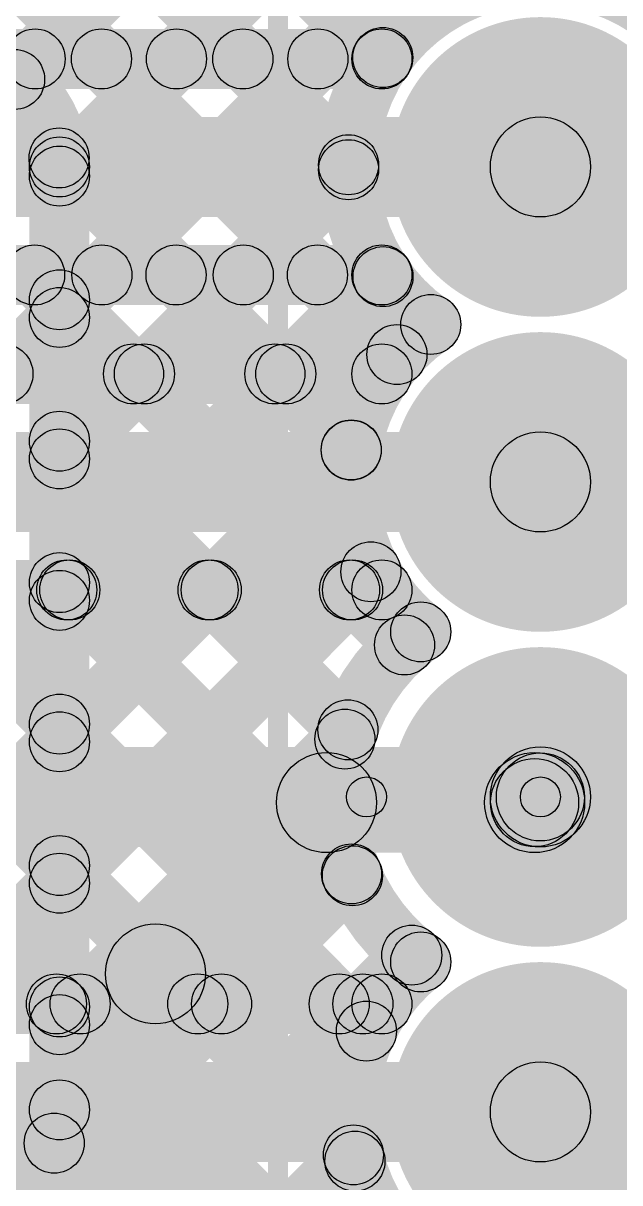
# Model space of a CAD drawing. Header units: millimetres. Extents: x 0 to 212, y 0 to 213.
# Drawn here: x 1.0919 to 1.2411, y 0.4358 to 0.7256 of the extents above; entities that cross this region are included whole.
import ezdxf

# ---------------------------------------------------------------- set-up
doc = ezdxf.new("R2010")
doc.units = ezdxf.units.MM
doc.header["$MEASUREMENT"] = 0
for name, color, linetype in [('BottomLayer', 5, 'Continuous'), ('BottomSolder', 6, 'Continuous'), ('PadHoleLayer', 156, 'Continuous'), ('TopLayer', 1, 'Continuous'), ('TopOverlay', 2, 'Continuous'), ('TopSolder', 216, 'Continuous')]:
    doc.layers.add(name, color=color, linetype=linetype)

# ---------------------------------------------------------------- blocks, each defined once
blk = doc.blocks.new('X2026WV_2_06A_N0SN_9')
at = {"layer": 'BottomLayer'}
h = blk.add_hatch(color=5, dxfattribs=at)
edge = h.paths.add_edge_path()
edge.add_arc((-0.23622, 0.07874), 0.03346, 0, 360)
h = blk.add_hatch(color=5, dxfattribs=at)
edge = h.paths.add_edge_path()
edge.add_arc((-0.15748, 0.07874), 0.03346, 0, 360)
h = blk.add_hatch(color=5, dxfattribs=at)
edge = h.paths.add_edge_path()
edge.add_arc((-0.07874, 0.07874), 0.03346, 0, 360)
h = blk.add_hatch(color=5, dxfattribs=at)
edge = h.paths.add_edge_path()
edge.add_arc((0, 0.07874), 0.03346, 0, 360)
at = {"layer": 'BottomSolder'}
h = blk.add_hatch(color=6, dxfattribs=at)
edge = h.paths.add_edge_path()
edge.add_arc((-0.23622, 0.07874), 0.03746, 0, 360)
h = blk.add_hatch(color=6, dxfattribs=at)
edge = h.paths.add_edge_path()
edge.add_arc((-0.15748, 0.07874), 0.03746, 0, 360)
h = blk.add_hatch(color=6, dxfattribs=at)
edge = h.paths.add_edge_path()
edge.add_arc((-0.07874, 0.07874), 0.03746, 0, 360)
h = blk.add_hatch(color=6, dxfattribs=at)
edge = h.paths.add_edge_path()
edge.add_arc((0, 0.07874), 0.03746, 0, 360)
at = {"layer": 'PadHoleLayer'}
h = blk.add_hatch(color=156, dxfattribs=at)
edge = h.paths.add_edge_path()
edge.add_arc((-0.23622, 0.07874), 0.01969, 0, 360)
h = blk.add_hatch(color=156, dxfattribs=at)
edge = h.paths.add_edge_path()
edge.add_arc((-0.15748, 0.07874), 0.01969, 0, 360)
h = blk.add_hatch(color=156, dxfattribs=at)
edge = h.paths.add_edge_path()
edge.add_arc((-0.07874, 0.07874), 0.01969, 0, 360)
h = blk.add_hatch(color=156, dxfattribs=at)
edge = h.paths.add_edge_path()
edge.add_arc((0, 0.07874), 0.01969, 0, 360)
at = {"layer": 'TopLayer'}
h = blk.add_hatch(color=1, dxfattribs=at)
edge = h.paths.add_edge_path()
edge.add_arc((-0.23622, 0.07874), 0.03346, 0, 360)
h = blk.add_hatch(color=1, dxfattribs=at)
edge = h.paths.add_edge_path()
edge.add_arc((-0.15748, 0.07874), 0.03346, 0, 360)
h = blk.add_hatch(color=1, dxfattribs=at)
edge = h.paths.add_edge_path()
edge.add_arc((-0.07874, 0.07874), 0.03346, 0, 360)
h = blk.add_hatch(color=1, dxfattribs=at)
edge = h.paths.add_edge_path()
edge.add_arc((0, 0.07874), 0.03346, 0, 360)
at = {"layer": 'TopOverlay'}
blk.add_hatch(color=2, dxfattribs=at).paths.add_polyline_path([(-0.51181, 0.14187), (-0.51181, 0.14687), (0.11811, 0.14687), (0.11811, 0.14187)])
at = {"layer": 'TopSolder'}
h = blk.add_hatch(color=216, dxfattribs=at)
edge = h.paths.add_edge_path()
edge.add_arc((-0.23622, 0.07874), 0.03746, 0, 360)
h = blk.add_hatch(color=216, dxfattribs=at)
edge = h.paths.add_edge_path()
edge.add_arc((-0.15748, 0.07874), 0.03746, 0, 360)
h = blk.add_hatch(color=216, dxfattribs=at)
edge = h.paths.add_edge_path()
edge.add_arc((-0.07874, 0.07874), 0.03746, 0, 360)
h = blk.add_hatch(color=216, dxfattribs=at)
edge = h.paths.add_edge_path()
edge.add_arc((0, 0.07874), 0.03746, 0, 360)

msp = doc.modelspace()

# ---------------------------------------------------------------- hatches: boundary and pattern name
at = {"layer": 'BottomLayer'}
for points in [[(1.10022, 0.7114), (1.08961, 0.722), (1.6887, 1.32109), (1.6993, 1.31048)], [(1.13557, 0.7114), (1.12497, 0.722), (1.6887, 1.28574), (1.6993, 1.27513)], [(1.17093, 0.7114), (1.16032, 0.722), (1.6887, 1.25038), (1.6993, 1.23977)], [(0.72875, 1.15956), (0.73935, 1.17017), (1.18716, 0.72236), (1.17656, 0.71175)], [(0.71107, 1.14189), (0.72168, 1.15249), (1.15217, 0.722), (1.14156, 0.7114)], [(0.69339, 1.12421), (0.704, 1.13482), (1.11681, 0.722), (1.1062, 0.7114)], [(1.074, 0.7092), (1.074, 0.7242), (1.18162, 0.7242), (1.18162, 0.7092)], [(1.074, 0.6772), (1.074, 0.7022), (1.22126, 0.7022), (1.22126, 0.6772)], [(1.074, 0.6552), (1.074, 0.6702), (1.18162, 0.6702), (1.18162, 0.6552)], [(1.09219, 0.63266), (1.08158, 0.64326), (1.10632, 0.668), (1.11693, 0.6574)], [(1.08949, 0.6574), (1.1001, 0.668), (1.12484, 0.64326), (1.11423, 0.63266)], [(1.12754, 0.63266), (1.11694, 0.64326), (1.14168, 0.668), (1.15228, 0.6574)], [(1.12485, 0.6574), (1.13545, 0.668), (1.16019, 0.64326), (1.14959, 0.63266)], [(1.1629, 0.63266), (1.15229, 0.64326), (1.17661, 0.66758), (1.18721, 0.65697)], [(1.1602, 0.6574), (1.17081, 0.668), (1.1907, 0.64811), (1.18009, 0.63751)], [(0.475, 0.63046), (0.475, 0.64546), (1.18162, 0.64546), (1.18162, 0.63046)], [(0.475, 0.59846), (0.475, 0.62346), (1.22126, 0.62346), (1.22126, 0.59846)], [(0.475, 0.57646), (0.475, 0.59146), (1.18162, 0.59146), (1.18162, 0.57646)], [(0.99146, 0.57866), (1.00206, 0.58926), (1.10554, 0.48578), (1.09494, 0.47518)], [(1.00542, 0.47518), (0.99481, 0.48578), (1.09829, 0.58926), (1.1089, 0.57866)], [(1.02681, 0.57866), (1.03742, 0.58926), (1.1409, 0.48578), (1.13029, 0.47518)], [(1.04077, 0.47518), (1.03017, 0.48578), (1.13365, 0.58926), (1.14425, 0.57866)], [(1.06217, 0.57866), (1.07277, 0.58926), (1.17625, 0.48578), (1.16565, 0.47518)], [(1.07613, 0.47518), (1.06552, 0.48578), (1.169, 0.58926), (1.17961, 0.57866)], [(1.09752, 0.57866), (1.10813, 0.58926), (1.17955, 0.51784), (1.16895, 0.50723)], [(1.13288, 0.57866), (1.14348, 0.58926), (1.17844, 0.55431), (1.16783, 0.5437)], [(1.16823, 0.57866), (1.17884, 0.58926), (1.19259, 0.57551), (1.18198, 0.56491)], [(1.11148, 0.47518), (1.10088, 0.48578), (1.16709, 0.552), (1.1777, 0.54139)], [(0.47478, 0.51972), (0.47478, 0.54472), (1.22126, 0.54472), (1.22126, 0.51972)], [(1.1778, 0.52722), (1.1778, 0.53722), (1.22126, 0.53722), (1.22126, 0.52722)], [(1.14684, 0.47518), (1.13623, 0.48578), (1.16875, 0.51831), (1.17936, 0.5077)], [(1.18219, 0.47518), (1.17159, 0.48578), (1.18379, 0.49799), (1.1944, 0.48738)], [(0.48748, 0.47298), (0.48748, 0.48798), (1.18162, 0.48798), (1.18162, 0.47298)], [(0.48748, 0.44098), (0.48748, 0.46598), (1.22126, 0.46598), (1.22126, 0.44098)]]:
    msp.add_hatch(color=5, dxfattribs=at).paths.add_polyline_path(points)
h = msp.add_hatch(color=5, dxfattribs=at)
edge = h.paths.add_edge_path()
edge.add_arc((1.09491, 0.7167), 0.0075, 0, 360)
h = msp.add_hatch(color=5, dxfattribs=at)
edge = h.paths.add_edge_path()
edge.add_arc((1.11151, 0.7167), 0.0075, 0, 360)
h = msp.add_hatch(color=5, dxfattribs=at)
edge = h.paths.add_edge_path()
edge.add_arc((1.13027, 0.7167), 0.0075, 0, 360)
h = msp.add_hatch(color=5, dxfattribs=at)
edge = h.paths.add_edge_path()
edge.add_arc((1.14686, 0.7167), 0.0075, 0, 360)
h = msp.add_hatch(color=5, dxfattribs=at)
edge = h.paths.add_edge_path()
edge.add_arc((1.16562, 0.7167), 0.0075, 0, 360)
h = msp.add_hatch(color=5, dxfattribs=at)
edge = h.paths.add_edge_path()
edge.add_arc((1.18162, 0.7167), 0.0075, 0, 360)
h = msp.add_hatch(color=5, dxfattribs=at)
edge = h.paths.add_edge_path()
edge.add_arc((1.18162, 0.7167), 0.0075, 0, 360)
h = msp.add_hatch(color=5, dxfattribs=at)
edge = h.paths.add_edge_path()
edge.add_arc((1.18186, 0.71706), 0.0075, 0, 360)
h = msp.add_hatch(color=5, dxfattribs=at)
edge = h.paths.add_edge_path()
edge.add_arc((1.22126, 0.6897), 0.0125, 0, 360)
h = msp.add_hatch(color=5, dxfattribs=at)
edge = h.paths.add_edge_path()
edge.add_arc((1.0948, 0.6627), 0.0075, 0, 360)
h = msp.add_hatch(color=5, dxfattribs=at)
edge = h.paths.add_edge_path()
edge.add_arc((1.11162, 0.6627), 0.0075, 0, 360)
h = msp.add_hatch(color=5, dxfattribs=at)
edge = h.paths.add_edge_path()
edge.add_arc((1.13015, 0.6627), 0.0075, 0, 360)
h = msp.add_hatch(color=5, dxfattribs=at)
edge = h.paths.add_edge_path()
edge.add_arc((1.14698, 0.6627), 0.0075, 0, 360)
h = msp.add_hatch(color=5, dxfattribs=at)
edge = h.paths.add_edge_path()
edge.add_arc((1.16551, 0.6627), 0.0075, 0, 360)
h = msp.add_hatch(color=5, dxfattribs=at)
edge = h.paths.add_edge_path()
edge.add_arc((1.18162, 0.6627), 0.0075, 0, 360)
h = msp.add_hatch(color=5, dxfattribs=at)
edge = h.paths.add_edge_path()
edge.add_arc((1.18162, 0.6627), 0.0075, 0, 360)
h = msp.add_hatch(color=5, dxfattribs=at)
edge = h.paths.add_edge_path()
edge.add_arc((1.18191, 0.66228), 0.0075, 0, 360)
h = msp.add_hatch(color=5, dxfattribs=at)
edge = h.paths.add_edge_path()
edge.add_arc((1.19386, 0.65033), 0.0075, 0, 360)
h = msp.add_hatch(color=5, dxfattribs=at)
edge = h.paths.add_edge_path()
edge.add_arc((1.19386, 0.65033), 0.0075, 0, 360)
h = msp.add_hatch(color=5, dxfattribs=at)
edge = h.paths.add_edge_path()
edge.add_arc((1.1854, 0.64281), 0.0075, 0, 360)
h = msp.add_hatch(color=5, dxfattribs=at)
edge = h.paths.add_edge_path()
edge.add_arc((1.08688, 0.63796), 0.0075, 0, 360)
h = msp.add_hatch(color=5, dxfattribs=at)
edge = h.paths.add_edge_path()
edge.add_arc((1.11954, 0.63796), 0.0075, 0, 360)
h = msp.add_hatch(color=5, dxfattribs=at)
edge = h.paths.add_edge_path()
edge.add_arc((1.12224, 0.63796), 0.0075, 0, 360)
h = msp.add_hatch(color=5, dxfattribs=at)
edge = h.paths.add_edge_path()
edge.add_arc((1.15489, 0.63796), 0.0075, 0, 360)
h = msp.add_hatch(color=5, dxfattribs=at)
edge = h.paths.add_edge_path()
edge.add_arc((1.15759, 0.63796), 0.0075, 0, 360)
h = msp.add_hatch(color=5, dxfattribs=at)
edge = h.paths.add_edge_path()
edge.add_arc((1.18162, 0.63796), 0.0075, 0, 360)
h = msp.add_hatch(color=5, dxfattribs=at)
edge = h.paths.add_edge_path()
edge.add_arc((1.18162, 0.63796), 0.0075, 0, 360)
h = msp.add_hatch(color=5, dxfattribs=at)
edge = h.paths.add_edge_path()
edge.add_arc((1.22126, 0.61096), 0.0125, 0, 360)
h = msp.add_hatch(color=5, dxfattribs=at)
edge = h.paths.add_edge_path()
edge.add_arc((1.10283, 0.58396), 0.0075, 0, 360)
h = msp.add_hatch(color=5, dxfattribs=at)
edge = h.paths.add_edge_path()
edge.add_arc((1.10359, 0.58396), 0.0075, 0, 360)
h = msp.add_hatch(color=5, dxfattribs=at)
edge = h.paths.add_edge_path()
edge.add_arc((1.13818, 0.58396), 0.0075, 0, 360)
h = msp.add_hatch(color=5, dxfattribs=at)
edge = h.paths.add_edge_path()
edge.add_arc((1.13895, 0.58396), 0.0075, 0, 360)
h = msp.add_hatch(color=5, dxfattribs=at)
edge = h.paths.add_edge_path()
edge.add_arc((1.17354, 0.58396), 0.0075, 0, 360)
h = msp.add_hatch(color=5, dxfattribs=at)
edge = h.paths.add_edge_path()
edge.add_arc((1.17431, 0.58396), 0.0075, 0, 360)
h = msp.add_hatch(color=5, dxfattribs=at)
edge = h.paths.add_edge_path()
edge.add_arc((1.18162, 0.58396), 0.0075, 0, 360)
h = msp.add_hatch(color=5, dxfattribs=at)
edge = h.paths.add_edge_path()
edge.add_arc((1.18162, 0.58396), 0.0075, 0, 360)
h = msp.add_hatch(color=5, dxfattribs=at)
edge = h.paths.add_edge_path()
edge.add_arc((1.19134, 0.57348), 0.0075, 0, 360)
h = msp.add_hatch(color=5, dxfattribs=at)
edge = h.paths.add_edge_path()
edge.add_arc((1.19134, 0.57348), 0.0075, 0, 360)
h = msp.add_hatch(color=5, dxfattribs=at)
edge = h.paths.add_edge_path()
edge.add_arc((1.18729, 0.57021), 0.0075, 0, 360)
h = msp.add_hatch(color=5, dxfattribs=at)
edge = h.paths.add_edge_path()
edge.add_arc((1.17239, 0.54669), 0.0075, 0, 360)
h = msp.add_hatch(color=5, dxfattribs=at)
edge = h.paths.add_edge_path()
edge.add_arc((1.17314, 0.549), 0.0075, 0, 360)
h = msp.add_hatch(color=5, dxfattribs=at)
edge = h.paths.add_edge_path()
edge.add_arc((1.22126, 0.53222), 0.0125, 0, 360)
h = msp.add_hatch(color=5, dxfattribs=at)
edge = h.paths.add_edge_path()
edge.add_arc((1.1778, 0.53222), 0.005, 0, 360)
h = msp.add_hatch(color=5, dxfattribs=at)
edge = h.paths.add_edge_path()
edge.add_arc((1.22126, 0.53222), 0.005, 0, 360)
h = msp.add_hatch(color=5, dxfattribs=at)
edge = h.paths.add_edge_path()
edge.add_arc((1.17406, 0.513), 0.0075, 0, 360)
h = msp.add_hatch(color=5, dxfattribs=at)
edge = h.paths.add_edge_path()
edge.add_arc((1.17425, 0.51254), 0.0075, 0, 360)
h = msp.add_hatch(color=5, dxfattribs=at)
edge = h.paths.add_edge_path()
edge.add_arc((1.1891, 0.49269), 0.0075, 0, 360)
h = msp.add_hatch(color=5, dxfattribs=at)
edge = h.paths.add_edge_path()
edge.add_arc((1.19134, 0.49097), 0.0075, 0, 360)
h = msp.add_hatch(color=5, dxfattribs=at)
edge = h.paths.add_edge_path()
edge.add_arc((1.19134, 0.49097), 0.0075, 0, 360)
h = msp.add_hatch(color=5, dxfattribs=at)
edge = h.paths.add_edge_path()
edge.add_arc((1.10024, 0.48048), 0.0075, 0, 360)
h = msp.add_hatch(color=5, dxfattribs=at)
edge = h.paths.add_edge_path()
edge.add_arc((1.10618, 0.48048), 0.0075, 0, 360)
h = msp.add_hatch(color=5, dxfattribs=at)
edge = h.paths.add_edge_path()
edge.add_arc((1.1356, 0.48048), 0.0075, 0, 360)
h = msp.add_hatch(color=5, dxfattribs=at)
edge = h.paths.add_edge_path()
edge.add_arc((1.14154, 0.48048), 0.0075, 0, 360)
h = msp.add_hatch(color=5, dxfattribs=at)
edge = h.paths.add_edge_path()
edge.add_arc((1.17095, 0.48048), 0.0075, 0, 360)
h = msp.add_hatch(color=5, dxfattribs=at)
edge = h.paths.add_edge_path()
edge.add_arc((1.17689, 0.48048), 0.0075, 0, 360)
h = msp.add_hatch(color=5, dxfattribs=at)
edge = h.paths.add_edge_path()
edge.add_arc((1.18162, 0.48048), 0.0075, 0, 360)
h = msp.add_hatch(color=5, dxfattribs=at)
edge = h.paths.add_edge_path()
edge.add_arc((1.18162, 0.48048), 0.0075, 0, 360)
h = msp.add_hatch(color=5, dxfattribs=at)
edge = h.paths.add_edge_path()
edge.add_arc((1.22126, 0.45348), 0.0125, 0, 360)
at = {"layer": 'TopLayer'}
for points in [[(0.4967, 1.39162), (0.5073, 1.40222), (1.18716, 0.72236), (1.17656, 0.71175)], [(0.4967, 1.35626), (0.5073, 1.36687), (1.1786, 0.69557), (1.168, 0.68496)], [(0.4967, 1.3209), (0.5073, 1.33151), (1.1907, 0.64811), (1.18009, 0.63751)], [(1.09511, 0.70629), (1.0845, 0.7169), (1.2677, 0.90009), (1.2783, 0.88948)], [(1.1063, 0.68213), (1.0957, 0.69274), (1.2677, 0.86474), (1.2783, 0.85413)], [(1.1063, 0.64677), (1.0957, 0.65738), (1.2677, 0.82938), (1.2783, 0.81877)], [(1.0956, 0.68664), (1.10621, 0.69725), (1.17926, 0.6242), (1.16865, 0.61359)], [(1.1063, 0.61142), (1.0957, 0.62202), (1.168, 0.69432), (1.1786, 0.68372)], [(1.1085, 0.454), (1.0935, 0.454), (1.0935, 0.6897), (1.1085, 0.6897)], [(1.1063, 0.57606), (1.0957, 0.58667), (1.17661, 0.66758), (1.18721, 0.65697)], [(1.0957, 0.65119), (1.1063, 0.6618), (1.19259, 0.57551), (1.18198, 0.56491)], [(1.0957, 0.61584), (1.1063, 0.62645), (1.17844, 0.55431), (1.16783, 0.5437)], [(1.1063, 0.54071), (1.0957, 0.55131), (1.16867, 0.62428), (1.17927, 0.61368)], [(1.1063, 0.50535), (1.0957, 0.51596), (1.17356, 0.59383), (1.18417, 0.58322)], [(1.0957, 0.58048), (1.1063, 0.59109), (1.17955, 0.51784), (1.16895, 0.50723)], [(1.0957, 0.54513), (1.1063, 0.55573), (1.18306, 0.47898), (1.17245, 0.46837)], [(1.1063, 0.47), (1.0957, 0.4806), (1.16709, 0.552), (1.1777, 0.54139)], [(1.1678, 0.5183), (1.1678, 0.5433), (1.21983, 0.5433), (1.21983, 0.5183)], [(1.13384, 0.47916), (1.11616, 0.49684), (1.15896, 0.53963), (1.17663, 0.52196)], [(1.22761, 0.52302), (1.21206, 0.53857), (1.21348, 0.54), (1.22904, 0.52444)], [(1.1778, 0.52722), (1.1778, 0.53722), (1.22126, 0.53722), (1.22126, 0.52722)], [(1.0957, 0.50977), (1.1063, 0.52038), (1.1802, 0.44648), (1.1696, 0.43587)], [(0.65618, -0.01548), (0.64557, -0.00488), (1.16875, 0.51831), (1.17936, 0.5077)], [(0.69153, -0.01548), (0.68093, -0.00488), (1.18379, 0.49799), (1.1944, 0.48738)], [(1.1375, 0.42), (1.1125, 0.42), (1.1125, 0.488), (1.1375, 0.488)], [(1.0957, 0.47442), (1.1063, 0.48502), (1.1837, 0.40762), (1.1731, 0.39702)], [(1.09438, 0.44038), (1.10499, 0.45098), (1.1756, 0.38037), (1.16499, 0.36977)], [(0.72689, -0.01548), (0.71628, -0.00488), (1.16921, 0.44805), (1.17982, 0.43744)]]:
    msp.add_hatch(color=1, dxfattribs=at).paths.add_polyline_path(points)
h = msp.add_hatch(color=1, dxfattribs=at)
edge = h.paths.add_edge_path()
edge.add_arc((1.18186, 0.71706), 0.0075, 0, 360)
h = msp.add_hatch(color=1, dxfattribs=at)
edge = h.paths.add_edge_path()
edge.add_arc((1.0898, 0.71159), 0.0075, 0, 360)
h = msp.add_hatch(color=1, dxfattribs=at)
edge = h.paths.add_edge_path()
edge.add_arc((1.10091, 0.69195), 0.0075, 0, 360)
h = msp.add_hatch(color=1, dxfattribs=at)
edge = h.paths.add_edge_path()
edge.add_arc((1.101, 0.6897), 0.0075, 0, 360)
h = msp.add_hatch(color=1, dxfattribs=at)
edge = h.paths.add_edge_path()
edge.add_arc((1.101, 0.6897), 0.0075, 0, 360)
h = msp.add_hatch(color=1, dxfattribs=at)
edge = h.paths.add_edge_path()
edge.add_arc((1.1733, 0.69026), 0.0075, 0, 360)
h = msp.add_hatch(color=1, dxfattribs=at)
edge = h.paths.add_edge_path()
edge.add_arc((1.1733, 0.68902), 0.0075, 0, 360)
h = msp.add_hatch(color=1, dxfattribs=at)
edge = h.paths.add_edge_path()
edge.add_arc((1.101, 0.68743), 0.0075, 0, 360)
h = msp.add_hatch(color=1, dxfattribs=at)
edge = h.paths.add_edge_path()
edge.add_arc((1.18191, 0.66228), 0.0075, 0, 360)
h = msp.add_hatch(color=1, dxfattribs=at)
edge = h.paths.add_edge_path()
edge.add_arc((1.101, 0.6565), 0.0075, 0, 360)
h = msp.add_hatch(color=1, dxfattribs=at)
edge = h.paths.add_edge_path()
edge.add_arc((1.101, 0.65208), 0.0075, 0, 360)
h = msp.add_hatch(color=1, dxfattribs=at)
edge = h.paths.add_edge_path()
edge.add_arc((1.19386, 0.65033), 0.0075, 0, 360)
h = msp.add_hatch(color=1, dxfattribs=at)
edge = h.paths.add_edge_path()
edge.add_arc((1.19386, 0.65033), 0.0075, 0, 360)
h = msp.add_hatch(color=1, dxfattribs=at)
edge = h.paths.add_edge_path()
edge.add_arc((1.1854, 0.64281), 0.0075, 0, 360)
h = msp.add_hatch(color=1, dxfattribs=at)
edge = h.paths.add_edge_path()
edge.add_arc((1.101, 0.62114), 0.0075, 0, 360)
h = msp.add_hatch(color=1, dxfattribs=at)
edge = h.paths.add_edge_path()
edge.add_arc((1.17396, 0.6189), 0.0075, 0, 360)
h = msp.add_hatch(color=1, dxfattribs=at)
edge = h.paths.add_edge_path()
edge.add_arc((1.17397, 0.61898), 0.0075, 0, 360)
h = msp.add_hatch(color=1, dxfattribs=at)
edge = h.paths.add_edge_path()
edge.add_arc((1.101, 0.61672), 0.0075, 0, 360)
h = msp.add_hatch(color=1, dxfattribs=at)
edge = h.paths.add_edge_path()
edge.add_arc((1.17887, 0.58852), 0.0075, 0, 360)
h = msp.add_hatch(color=1, dxfattribs=at)
edge = h.paths.add_edge_path()
edge.add_arc((1.101, 0.58579), 0.0075, 0, 360)
h = msp.add_hatch(color=1, dxfattribs=at)
edge = h.paths.add_edge_path()
edge.add_arc((1.101, 0.58137), 0.0075, 0, 360)
h = msp.add_hatch(color=1, dxfattribs=at)
edge = h.paths.add_edge_path()
edge.add_arc((1.19134, 0.57348), 0.0075, 0, 360)
h = msp.add_hatch(color=1, dxfattribs=at)
edge = h.paths.add_edge_path()
edge.add_arc((1.19134, 0.57348), 0.0075, 0, 360)
h = msp.add_hatch(color=1, dxfattribs=at)
edge = h.paths.add_edge_path()
edge.add_arc((1.18729, 0.57021), 0.0075, 0, 360)
h = msp.add_hatch(color=1, dxfattribs=at)
edge = h.paths.add_edge_path()
edge.add_arc((1.101, 0.55043), 0.0075, 0, 360)
h = msp.add_hatch(color=1, dxfattribs=at)
edge = h.paths.add_edge_path()
edge.add_arc((1.17239, 0.54669), 0.0075, 0, 360)
h = msp.add_hatch(color=1, dxfattribs=at)
edge = h.paths.add_edge_path()
edge.add_arc((1.17314, 0.549), 0.0075, 0, 360)
h = msp.add_hatch(color=1, dxfattribs=at)
edge = h.paths.add_edge_path()
edge.add_arc((1.101, 0.54601), 0.0075, 0, 360)
h = msp.add_hatch(color=1, dxfattribs=at)
edge = h.paths.add_edge_path()
edge.add_arc((1.1678, 0.5308), 0.0125, 0, 360)
h = msp.add_hatch(color=1, dxfattribs=at)
edge = h.paths.add_edge_path()
edge.add_arc((1.1678, 0.5308), 0.0125, 0, 360)
h = msp.add_hatch(color=1, dxfattribs=at)
edge = h.paths.add_edge_path()
edge.add_arc((1.21983, 0.5308), 0.0125, 0, 360)
h = msp.add_hatch(color=1, dxfattribs=at)
edge = h.paths.add_edge_path()
edge.add_arc((1.22126, 0.53222), 0.011, 0, 360)
h = msp.add_hatch(color=1, dxfattribs=at)
edge = h.paths.add_edge_path()
edge.add_arc((1.21983, 0.5308), 0.011, 0, 360)
h = msp.add_hatch(color=1, dxfattribs=at)
edge = h.paths.add_edge_path()
edge.add_arc((1.1778, 0.53222), 0.005, 0, 360)
h = msp.add_hatch(color=1, dxfattribs=at)
edge = h.paths.add_edge_path()
edge.add_arc((1.22126, 0.53222), 0.005, 0, 360)
h = msp.add_hatch(color=1, dxfattribs=at)
edge = h.paths.add_edge_path()
edge.add_arc((1.101, 0.51508), 0.0075, 0, 360)
h = msp.add_hatch(color=1, dxfattribs=at)
edge = h.paths.add_edge_path()
edge.add_arc((1.17406, 0.513), 0.0075, 0, 360)
h = msp.add_hatch(color=1, dxfattribs=at)
edge = h.paths.add_edge_path()
edge.add_arc((1.17425, 0.51254), 0.0075, 0, 360)
h = msp.add_hatch(color=1, dxfattribs=at)
edge = h.paths.add_edge_path()
edge.add_arc((1.101, 0.51066), 0.0075, 0, 360)
h = msp.add_hatch(color=1, dxfattribs=at)
edge = h.paths.add_edge_path()
edge.add_arc((1.125, 0.488), 0.0125, 0, 360)
h = msp.add_hatch(color=1, dxfattribs=at)
edge = h.paths.add_edge_path()
edge.add_arc((1.125, 0.488), 0.0125, 0, 360)
h = msp.add_hatch(color=1, dxfattribs=at)
edge = h.paths.add_edge_path()
edge.add_arc((1.1891, 0.49269), 0.0075, 0, 360)
h = msp.add_hatch(color=1, dxfattribs=at)
edge = h.paths.add_edge_path()
edge.add_arc((1.19134, 0.49097), 0.0075, 0, 360)
h = msp.add_hatch(color=1, dxfattribs=at)
edge = h.paths.add_edge_path()
edge.add_arc((1.19134, 0.49097), 0.0075, 0, 360)
h = msp.add_hatch(color=1, dxfattribs=at)
edge = h.paths.add_edge_path()
edge.add_arc((1.101, 0.47972), 0.0075, 0, 360)
h = msp.add_hatch(color=1, dxfattribs=at)
edge = h.paths.add_edge_path()
edge.add_arc((1.101, 0.4753), 0.0075, 0, 360)
h = msp.add_hatch(color=1, dxfattribs=at)
edge = h.paths.add_edge_path()
edge.add_arc((1.17775, 0.47368), 0.0075, 0, 360)
h = msp.add_hatch(color=1, dxfattribs=at)
edge = h.paths.add_edge_path()
edge.add_arc((1.101, 0.454), 0.0075, 0, 360)
h = msp.add_hatch(color=1, dxfattribs=at)
edge = h.paths.add_edge_path()
edge.add_arc((1.101, 0.454), 0.0075, 0, 360)
h = msp.add_hatch(color=1, dxfattribs=at)
edge = h.paths.add_edge_path()
edge.add_arc((1.09969, 0.44568), 0.0075, 0, 360)
h = msp.add_hatch(color=1, dxfattribs=at)
edge = h.paths.add_edge_path()
edge.add_arc((1.17451, 0.44275), 0.0075, 0, 360)
h = msp.add_hatch(color=1, dxfattribs=at)
edge = h.paths.add_edge_path()
edge.add_arc((1.1749, 0.44118), 0.0075, 0, 360)

# ---------------------------------------------------------------- linework, layer by layer
at = {"layer": 'BottomLayer', "const_width": 0.015}
for points in [[(1.18162, 0.7167, -0.443431), (1.25204, 0.72649)], [(1.19386, 0.65033, -0.091486), (1.18162, 0.6627)], [(1.18162, 0.63796, -0.091486), (1.19386, 0.65033)], [(1.19134, 0.57348, -0.074939), (1.18162, 0.58396)], [(1.19134, 0.49097, -0.510019), (1.19134, 0.57348)], [(1.18162, 0.48048, -0.074939), (1.19134, 0.49097)]]:
    msp.add_lwpolyline(points, format="xyb", dxfattribs=at)
at = {"layer": 'BottomLayer'}
for centre, radius in [((1.09491, 0.7167), 0.0075), ((1.11151, 0.7167), 0.0075), ((1.13027, 0.7167), 0.0075), ((1.14686, 0.7167), 0.0075), ((1.16562, 0.7167), 0.0075), ((1.18162, 0.7167), 0.0075), ((1.18162, 0.7167), 0.0075), ((1.18186, 0.71706), 0.0075), ((1.22126, 0.6897), 0.0125), ((1.0948, 0.6627), 0.0075), ((1.11162, 0.6627), 0.0075), ((1.13015, 0.6627), 0.0075), ((1.14698, 0.6627), 0.0075), ((1.16551, 0.6627), 0.0075), ((1.18162, 0.6627), 0.0075), ((1.18162, 0.6627), 0.0075), ((1.18191, 0.66228), 0.0075), ((1.19386, 0.65033), 0.0075), ((1.19386, 0.65033), 0.0075), ((1.1854, 0.64281), 0.0075), ((1.08688, 0.63796), 0.0075), ((1.11954, 0.63796), 0.0075), ((1.12224, 0.63796), 0.0075), ((1.15489, 0.63796), 0.0075), ((1.15759, 0.63796), 0.0075), ((1.18162, 0.63796), 0.0075), ((1.18162, 0.63796), 0.0075), ((1.22126, 0.61096), 0.0125), ((1.10283, 0.58396), 0.0075), ((1.10359, 0.58396), 0.0075), ((1.13818, 0.58396), 0.0075), ((1.13895, 0.58396), 0.0075), ((1.17354, 0.58396), 0.0075), ((1.17431, 0.58396), 0.0075), ((1.18162, 0.58396), 0.0075), ((1.18162, 0.58396), 0.0075), ((1.19134, 0.57348), 0.0075), ((1.19134, 0.57348), 0.0075), ((1.18729, 0.57021), 0.0075), ((1.17239, 0.54669), 0.0075), ((1.17314, 0.549), 0.0075), ((1.22126, 0.53222), 0.0125), ((1.1778, 0.53222), 0.005), ((1.22126, 0.53222), 0.005), ((1.17406, 0.513), 0.0075), ((1.17425, 0.51254), 0.0075), ((1.1891, 0.49269), 0.0075), ((1.19134, 0.49097), 0.0075), ((1.19134, 0.49097), 0.0075), ((1.10024, 0.48048), 0.0075), ((1.10618, 0.48048), 0.0075), ((1.1356, 0.48048), 0.0075), ((1.14154, 0.48048), 0.0075), ((1.17095, 0.48048), 0.0075), ((1.17689, 0.48048), 0.0075), ((1.18162, 0.48048), 0.0075), ((1.18162, 0.48048), 0.0075), ((1.22126, 0.45348), 0.0125)]:
    msp.add_circle(centre, radius, dxfattribs=at)
at = {"layer": 'TopLayer', "const_width": 0.015}
for points in [[(1.19386, 0.65033, -1.045345), (1.25204, 0.72649)], [(1.047, 0.6897, -1), (1.101, 0.6897)], [(1.19134, 0.57348, -0.501673), (1.19386, 0.65033)], [(1.19134, 0.49097, -0.510019), (1.19134, 0.57348)], [(1.19134, 0.416, -0.481271), (1.19134, 0.49097)], [(1.101, 0.454, -1), (1.047, 0.454)]]:
    msp.add_lwpolyline(points, format="xyb", dxfattribs=at)
at = {"layer": 'TopLayer'}
for centre, radius in [((1.18186, 0.71706), 0.0075), ((1.0898, 0.71159), 0.0075), ((1.10091, 0.69195), 0.0075), ((1.101, 0.6897), 0.0075), ((1.101, 0.6897), 0.0075), ((1.1733, 0.69026), 0.0075), ((1.1733, 0.68902), 0.0075), ((1.101, 0.68743), 0.0075), ((1.18191, 0.66228), 0.0075), ((1.101, 0.6565), 0.0075), ((1.101, 0.65208), 0.0075), ((1.19386, 0.65033), 0.0075), ((1.19386, 0.65033), 0.0075), ((1.1854, 0.64281), 0.0075), ((1.101, 0.62114), 0.0075), ((1.17396, 0.6189), 0.0075), ((1.17397, 0.61898), 0.0075), ((1.101, 0.61672), 0.0075), ((1.17887, 0.58852), 0.0075), ((1.101, 0.58579), 0.0075), ((1.101, 0.58137), 0.0075), ((1.19134, 0.57348), 0.0075), ((1.19134, 0.57348), 0.0075), ((1.18729, 0.57021), 0.0075), ((1.101, 0.55043), 0.0075), ((1.17239, 0.54669), 0.0075), ((1.17314, 0.549), 0.0075), ((1.101, 0.54601), 0.0075), ((1.1678, 0.5308), 0.0125), ((1.1678, 0.5308), 0.0125), ((1.21983, 0.5308), 0.0125), ((1.22126, 0.53222), 0.011), ((1.21983, 0.5308), 0.011), ((1.1778, 0.53222), 0.005), ((1.22126, 0.53222), 0.005), ((1.101, 0.51508), 0.0075), ((1.17406, 0.513), 0.0075), ((1.17425, 0.51254), 0.0075), ((1.101, 0.51066), 0.0075), ((1.125, 0.488), 0.0125), ((1.125, 0.488), 0.0125), ((1.1891, 0.49269), 0.0075), ((1.19134, 0.49097), 0.0075), ((1.19134, 0.49097), 0.0075), ((1.101, 0.47972), 0.0075), ((1.101, 0.4753), 0.0075), ((1.17775, 0.47368), 0.0075), ((1.101, 0.454), 0.0075), ((1.101, 0.454), 0.0075), ((1.09969, 0.44568), 0.0075), ((1.17451, 0.44275), 0.0075), ((1.1749, 0.44118), 0.0075)]:
    msp.add_circle(centre, radius, dxfattribs=at)

# ---------------------------------------------------------------- block references
at = {"rotation": 90}
msp.add_blockref('X2026WV_2_06A_N0SN_9', (1.3, 0.6897), dxfattribs=at)

doc.saveas('drawing.dxf')
